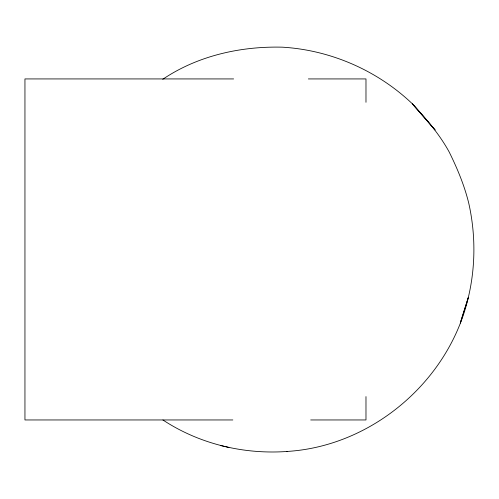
<?xml version="1.0" encoding="UTF-8"?>
<svg xmlns="http://www.w3.org/2000/svg" width="499" height="499" viewBox="0 0 499 499"><rect width="100%" height="100%" fill="white"/><g stroke="black" fill="none" stroke-linecap="round" stroke-linejoin="round"><path stroke-width="0.75" d="M162.749 79.291C197.641 55.738 240.618 46.133 282.39 47.18C330.569 50.043 377.4 70.484 412.324 103.773C426.071 118.706 439.338 134.019 449.144 151.914C457.284 168.369 464.357 185.285 468.742 203.162C475.709 234.162 475.641 266.659 468.293 297.572C448.981 380.943 372.054 446.536 286.551 451.476M287.493 451.439C243.98 454.626 199.475 444.06 162.923 419.977M233.613 78.929L24.95 78.929L24.95 419.958L232.833 419.958M308.357 78.929L365.979 78.929L365.979 102.289M310.696 419.958L365.979 419.958L365.979 396.599M220.327 445.464L228.898 447.441M468.293 297.572L460.328 322.922L468.293 297.572M435.034 129.896L412.324 103.773L435.034 129.896"/></g></svg>
